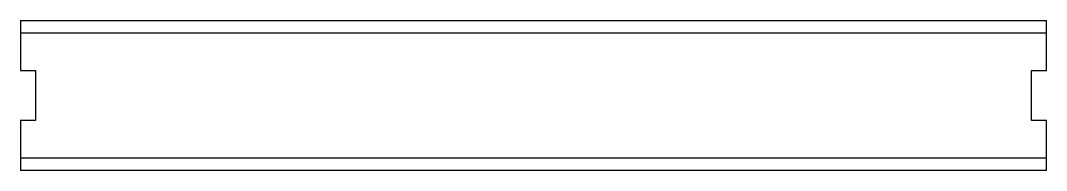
# Model space of a CAD drawing. Header units: millimetres. Extents: x -75 to 337, y -22 to 38.
import ezdxf

# ---------------------------------------------------------------- set-up
doc = ezdxf.new("R2010")
doc.units = ezdxf.units.MM

msp = doc.modelspace()

# ---------------------------------------------------------------- linework, layer by layer
at = {"color": 7, "linetype": 'Continuous', "lineweight": 25}
for p, q in [((-75.37, 37.65), (-75.37, 17.65)), ((-75.37, 37.65), (336.63, 37.65)), ((336.63, 17.65), (336.63, 37.65)), ((336.63, 32.65), (-75.37, 32.65)), ((-75.37, 17.65), (-69.37, 17.65)), ((-69.37, 17.65), (-69.37, -2.35)), ((330.63, -2.35), (330.63, 17.65)), ((330.63, 17.65), (336.63, 17.65)), ((-69.37, -2.35), (-75.37, -2.35)), ((-75.37, -2.35), (-75.37, -22.35)), ((336.63, -2.35), (330.63, -2.35)), ((336.63, -22.35), (336.63, -2.35)), ((-75.37, -17.35), (336.63, -17.35)), ((336.63, -22.35), (-75.37, -22.35))]:
    msp.add_line(p, q, dxfattribs=at)

doc.saveas('drawing.dxf')
